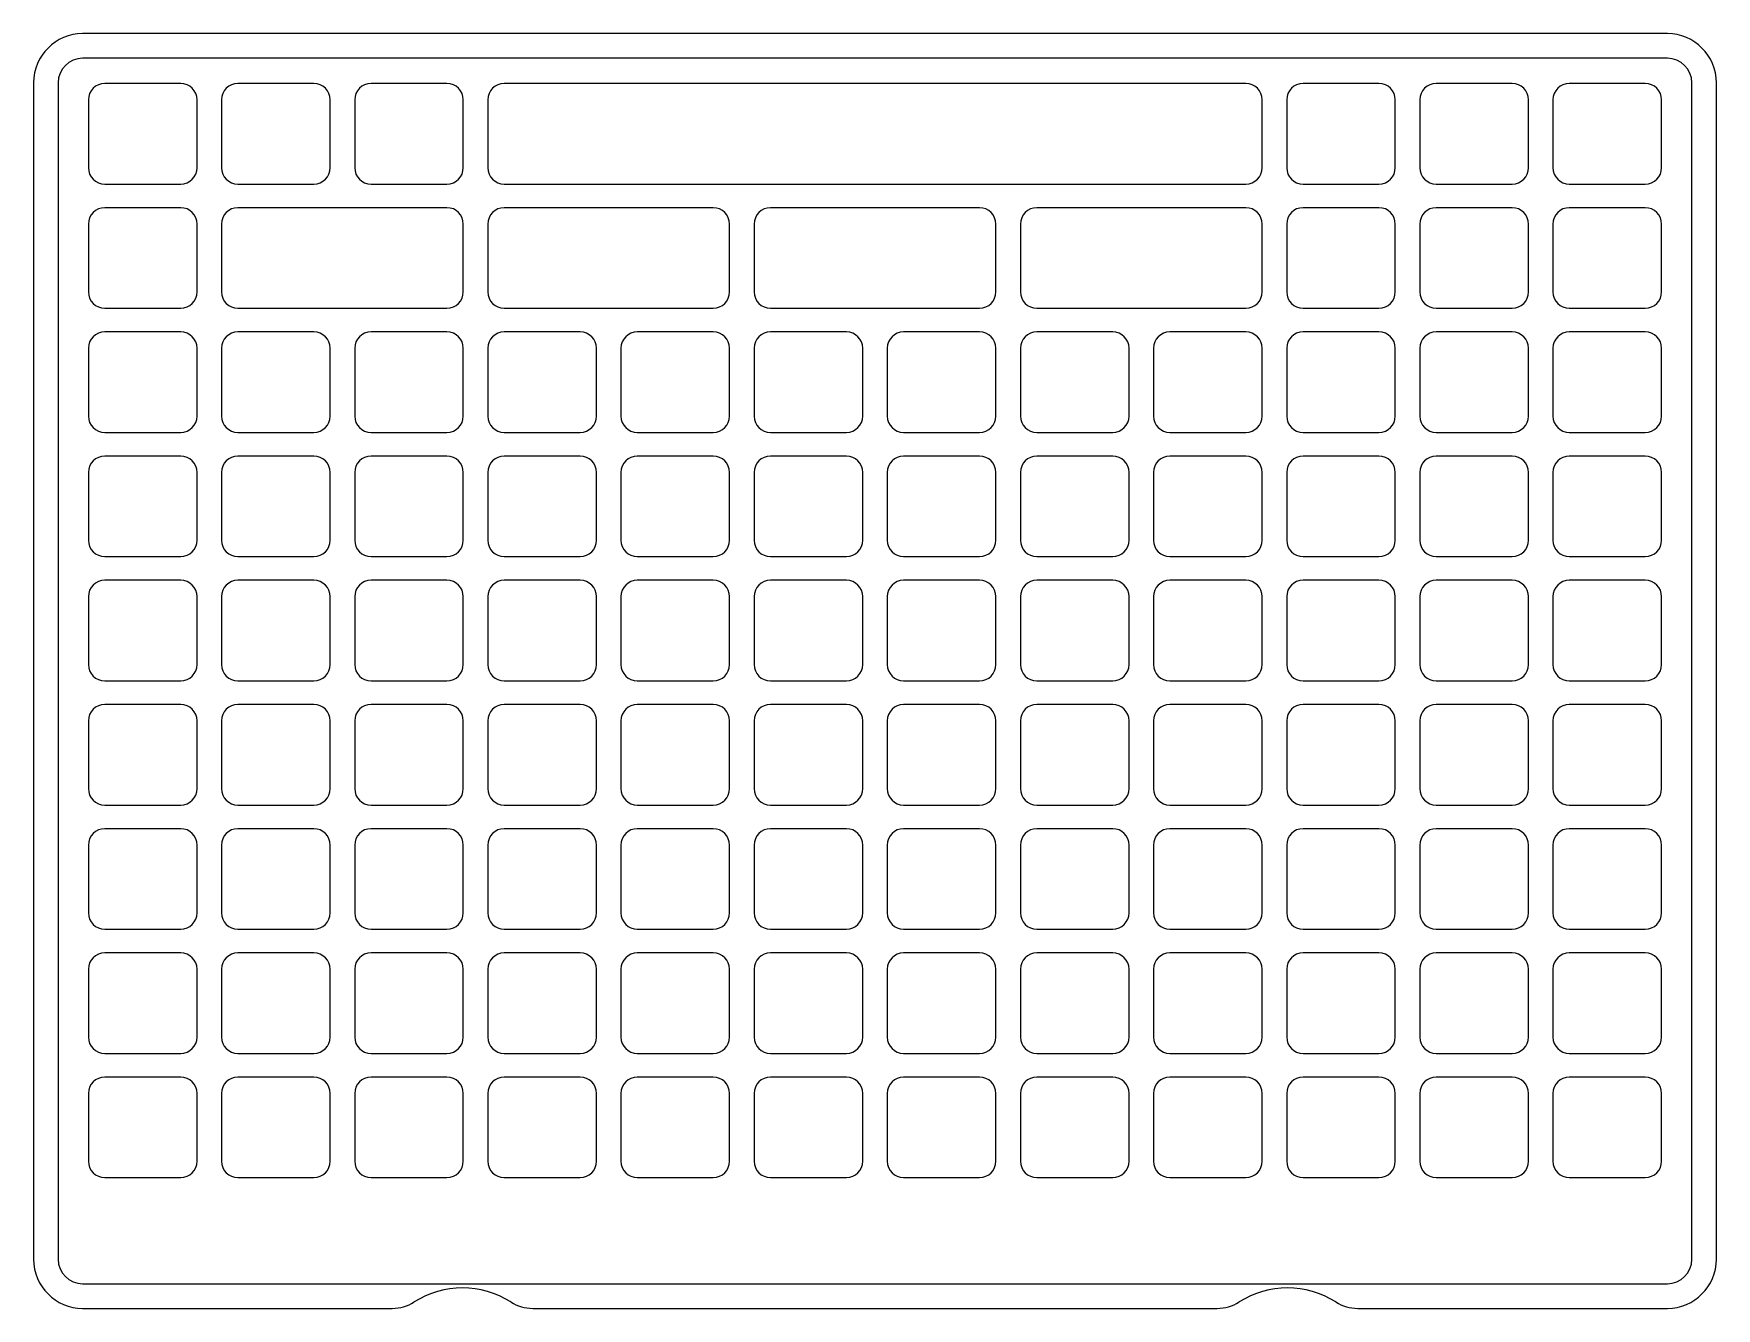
# Model space of a CAD drawing. Header units: millimetres. Extents: x -103 to 103, y -78 to 78.
import ezdxf

# ---------------------------------------------------------------- set-up
doc = ezdxf.new("R2010")
doc.units = ezdxf.units.MM

msp = doc.modelspace()

# ---------------------------------------------------------------- linework, layer by layer
at = {"color": 7, "linetype": 'Continuous', "lineweight": 15}
for p, q in [((97, 78), (-97, 78)), ((97, 75), (-97, 75)), ((-103, 72), (-103, -72)), ((-100, 72), (-100, -72)), ((-85, 71.9), (-94.3, 71.9)), ((-68.7, 71.9), (-78, 71.9)), ((-52.4, 71.9), (-61.7, 71.9)), ((45.4, 71.9), (-45.4, 71.9)), ((61.7, 71.9), (52.4, 71.9)), ((78, 71.9), (68.7, 71.9)), ((94.3, 71.9), (85, 71.9)), ((100, -72), (100, 72)), ((103, -72), (103, 72)), ((-96.3, 69.9), (-96.3, 61.6)), ((-83, 61.6), (-83, 69.9)), ((-80, 69.9), (-80, 61.6)), ((-66.7, 61.6), (-66.7, 69.9)), ((-63.7, 69.9), (-63.7, 61.6)), ((-50.4, 61.6), (-50.4, 69.9)), ((-47.4, 69.9), (-47.4, 61.6)), ((47.4, 61.6), (47.4, 69.9)), ((50.4, 69.9), (50.4, 61.6)), ((63.7, 61.6), (63.7, 69.9)), ((66.7, 69.9), (66.7, 61.6)), ((80, 61.6), (80, 69.9)), ((83, 69.9), (83, 61.6)), ((96.3, 61.6), (96.3, 69.9)), ((-94.3, 59.6), (-85, 59.6)), ((-78, 59.6), (-68.7, 59.6)), ((-61.7, 59.6), (-52.4, 59.6)), ((-45.4, 59.6), (45.4, 59.6)), ((52.4, 59.6), (61.7, 59.6)), ((68.7, 59.6), (78, 59.6)), ((85, 59.6), (94.3, 59.6)), ((-85, 56.7), (-94.3, 56.7)), ((-52.4, 56.7), (-78, 56.7)), ((-19.8, 56.7), (-45.4, 56.7)), ((12.8, 56.7), (-12.8, 56.7)), ((45.4, 56.7), (19.8, 56.7)), ((61.7, 56.7), (52.4, 56.7)), ((78, 56.7), (68.7, 56.7)), ((94.3, 56.7), (85, 56.7)), ((-96.3, 54.7), (-96.3, 46.4)), ((-83, 46.4), (-83, 54.7)), ((-80, 54.7), (-80, 46.4)), ((-50.4, 46.4), (-50.4, 54.7)), ((-47.4, 54.7), (-47.4, 46.4)), ((-17.8, 46.4), (-17.8, 54.7)), ((-14.8, 54.7), (-14.8, 46.4)), ((14.8, 46.4), (14.8, 54.7)), ((17.8, 54.7), (17.8, 46.4)), ((47.4, 46.4), (47.4, 54.7)), ((50.4, 54.7), (50.4, 46.4)), ((63.7, 46.4), (63.7, 54.7)), ((66.7, 54.7), (66.7, 46.4)), ((80, 46.4), (80, 54.7)), ((83, 54.7), (83, 46.4)), ((96.3, 46.4), (96.3, 54.7)), ((-94.3, 44.4), (-85, 44.4)), ((-78, 44.4), (-52.4, 44.4)), ((-45.4, 44.4), (-19.8, 44.4)), ((-12.8, 44.4), (12.8, 44.4)), ((19.8, 44.4), (45.4, 44.4)), ((52.4, 44.4), (61.7, 44.4)), ((68.7, 44.4), (78, 44.4)), ((85, 44.4), (94.3, 44.4)), ((-85, 41.5), (-94.3, 41.5)), ((-68.7, 41.5), (-78, 41.5)), ((-52.4, 41.5), (-61.7, 41.5)), ((-36.1, 41.5), (-45.4, 41.5)), ((-19.8, 41.5), (-29.1, 41.5)), ((-3.5, 41.5), (-12.8, 41.5)), ((12.8, 41.5), (3.5, 41.5)), ((29.1, 41.5), (19.8, 41.5)), ((45.4, 41.5), (36.1, 41.5)), ((61.7, 41.5), (52.4, 41.5)), ((78, 41.5), (68.7, 41.5)), ((94.3, 41.5), (85, 41.5)), ((-96.3, 39.5), (-96.3, 31.2)), ((-83, 31.2), (-83, 39.5)), ((-80, 39.5), (-80, 31.2)), ((-66.7, 31.2), (-66.7, 39.5)), ((-63.7, 39.5), (-63.7, 31.2)), ((-50.4, 31.2), (-50.4, 39.5)), ((-47.4, 39.5), (-47.4, 31.2)), ((-34.1, 31.2), (-34.1, 39.5)), ((-31.1, 39.5), (-31.1, 31.2)), ((-17.8, 31.2), (-17.8, 39.5)), ((-14.8, 39.5), (-14.8, 31.2)), ((-1.5, 31.2), (-1.5, 39.5)), ((1.5, 39.5), (1.5, 31.2)), ((14.8, 31.2), (14.8, 39.5)), ((17.8, 39.5), (17.8, 31.2)), ((31.1, 31.2), (31.1, 39.5)), ((34.1, 39.5), (34.1, 31.2)), ((47.4, 31.2), (47.4, 39.5)), ((50.4, 39.5), (50.4, 31.2)), ((63.7, 31.2), (63.7, 39.5)), ((66.7, 39.5), (66.7, 31.2)), ((80, 31.2), (80, 39.5)), ((83, 39.5), (83, 31.2)), ((96.3, 31.2), (96.3, 39.5)), ((-94.3, 29.2), (-85, 29.2)), ((-78, 29.2), (-68.7, 29.2)), ((-61.7, 29.2), (-52.4, 29.2)), ((-45.4, 29.2), (-36.1, 29.2)), ((-29.1, 29.2), (-19.8, 29.2)), ((-12.8, 29.2), (-3.5, 29.2)), ((3.5, 29.2), (12.8, 29.2)), ((19.8, 29.2), (29.1, 29.2)), ((36.1, 29.2), (45.4, 29.2)), ((52.4, 29.2), (61.7, 29.2)), ((68.7, 29.2), (78, 29.2)), ((85, 29.2), (94.3, 29.2)), ((-85, 26.3), (-94.3, 26.3)), ((-68.7, 26.3), (-78, 26.3)), ((-52.4, 26.3), (-61.7, 26.3)), ((-36.1, 26.3), (-45.4, 26.3)), ((-19.8, 26.3), (-29.1, 26.3)), ((-3.5, 26.3), (-12.8, 26.3)), ((12.8, 26.3), (3.5, 26.3)), ((29.1, 26.3), (19.8, 26.3)), ((45.4, 26.3), (36.1, 26.3)), ((61.7, 26.3), (52.4, 26.3)), ((78, 26.3), (68.7, 26.3)), ((94.3, 26.3), (85, 26.3)), ((-96.3, 24.3), (-96.3, 16)), ((-83, 16), (-83, 24.3)), ((-80, 24.3), (-80, 16)), ((-66.7, 16), (-66.7, 24.3)), ((-63.7, 24.3), (-63.7, 16)), ((-50.4, 16), (-50.4, 24.3)), ((-47.4, 24.3), (-47.4, 16)), ((-34.1, 16), (-34.1, 24.3)), ((-31.1, 24.3), (-31.1, 16)), ((-17.8, 16), (-17.8, 24.3)), ((-14.8, 24.3), (-14.8, 16)), ((-1.5, 16), (-1.5, 24.3)), ((1.5, 24.3), (1.5, 16)), ((14.8, 16), (14.8, 24.3)), ((17.8, 24.3), (17.8, 16)), ((31.1, 16), (31.1, 24.3)), ((34.1, 24.3), (34.1, 16)), ((47.4, 16), (47.4, 24.3)), ((50.4, 24.3), (50.4, 16)), ((63.7, 16), (63.7, 24.3)), ((66.7, 24.3), (66.7, 16)), ((80, 16), (80, 24.3)), ((83, 24.3), (83, 16)), ((96.3, 16), (96.3, 24.3)), ((-94.3, 14), (-85, 14)), ((-78, 14), (-68.7, 14)), ((-61.7, 14), (-52.4, 14)), ((-45.4, 14), (-36.1, 14)), ((-29.1, 14), (-19.8, 14)), ((-12.8, 14), (-3.5, 14)), ((3.5, 14), (12.8, 14)), ((19.8, 14), (29.1, 14)), ((36.1, 14), (45.4, 14)), ((52.4, 14), (61.7, 14)), ((68.7, 14), (78, 14)), ((85, 14), (94.3, 14)), ((-85, 11.1), (-94.3, 11.1)), ((-68.7, 11.1), (-78, 11.1)), ((-52.4, 11.1), (-61.7, 11.1)), ((-36.1, 11.1), (-45.4, 11.1)), ((-19.8, 11.1), (-29.1, 11.1)), ((-3.5, 11.1), (-12.8, 11.1)), ((12.8, 11.1), (3.5, 11.1)), ((29.1, 11.1), (19.8, 11.1)), ((45.4, 11.1), (36.1, 11.1)), ((61.7, 11.1), (52.4, 11.1)), ((78, 11.1), (68.7, 11.1)), ((94.3, 11.1), (85, 11.1)), ((-96.3, 9.1), (-96.3, 0.8)), ((-83, 0.8), (-83, 9.1)), ((-80, 9.1), (-80, 0.8)), ((-66.7, 0.8), (-66.7, 9.1)), ((-63.7, 9.1), (-63.7, 0.8)), ((-50.4, 0.8), (-50.4, 9.1)), ((-47.4, 9.1), (-47.4, 0.8)), ((-34.1, 0.8), (-34.1, 9.1)), ((-31.1, 9.1), (-31.1, 0.8)), ((-17.8, 0.8), (-17.8, 9.1)), ((-14.8, 9.1), (-14.8, 0.8)), ((-1.5, 0.8), (-1.5, 9.1)), ((1.5, 9.1), (1.5, 0.8)), ((14.8, 0.8), (14.8, 9.1)), ((17.8, 9.1), (17.8, 0.8)), ((31.1, 0.8), (31.1, 9.1)), ((34.1, 9.1), (34.1, 0.8)), ((47.4, 0.8), (47.4, 9.1)), ((50.4, 9.1), (50.4, 0.8)), ((63.7, 0.8), (63.7, 9.1)), ((66.7, 9.1), (66.7, 0.8)), ((80, 0.8), (80, 9.1)), ((83, 9.1), (83, 0.8)), ((96.3, 0.8), (96.3, 9.1)), ((-94.3, -1.2), (-85, -1.2)), ((-78, -1.2), (-68.7, -1.2)), ((-61.7, -1.2), (-52.4, -1.2)), ((-45.4, -1.2), (-36.1, -1.2)), ((-29.1, -1.2), (-19.8, -1.2)), ((-12.8, -1.2), (-3.5, -1.2)), ((3.5, -1.2), (12.8, -1.2)), ((19.8, -1.2), (29.1, -1.2)), ((36.1, -1.2), (45.4, -1.2)), ((52.4, -1.2), (61.7, -1.2)), ((68.7, -1.2), (78, -1.2)), ((85, -1.2), (94.3, -1.2)), ((-85, -4.1), (-94.3, -4.1)), ((-68.7, -4.1), (-78, -4.1)), ((-52.4, -4.1), (-61.7, -4.1)), ((-36.1, -4.1), (-45.4, -4.1)), ((-19.8, -4.1), (-29.1, -4.1)), ((-3.5, -4.1), (-12.8, -4.1)), ((12.8, -4.1), (3.5, -4.1)), ((29.1, -4.1), (19.8, -4.1)), ((45.4, -4.1), (36.1, -4.1)), ((61.7, -4.1), (52.4, -4.1)), ((78, -4.1), (68.7, -4.1)), ((94.3, -4.1), (85, -4.1)), ((-96.3, -6.1), (-96.3, -14.4)), ((-83, -14.4), (-83, -6.1)), ((-80, -6.1), (-80, -14.4)), ((-66.7, -14.4), (-66.7, -6.1)), ((-63.7, -6.1), (-63.7, -14.4)), ((-50.4, -14.4), (-50.4, -6.1)), ((-47.4, -6.1), (-47.4, -14.4)), ((-34.1, -14.4), (-34.1, -6.1)), ((-31.1, -6.1), (-31.1, -14.4)), ((-17.8, -14.4), (-17.8, -6.1)), ((-14.8, -6.1), (-14.8, -14.4)), ((-1.5, -14.4), (-1.5, -6.1)), ((1.5, -6.1), (1.5, -14.4)), ((14.8, -14.4), (14.8, -6.1)), ((17.8, -6.1), (17.8, -14.4)), ((31.1, -14.4), (31.1, -6.1)), ((34.1, -6.1), (34.1, -14.4)), ((47.4, -14.4), (47.4, -6.1)), ((50.4, -6.1), (50.4, -14.4)), ((63.7, -14.4), (63.7, -6.1)), ((66.7, -6.1), (66.7, -14.4)), ((80, -14.4), (80, -6.1)), ((83, -6.1), (83, -14.4)), ((96.3, -14.4), (96.3, -6.1)), ((-94.3, -16.4), (-85, -16.4)), ((-78, -16.4), (-68.7, -16.4)), ((-61.7, -16.4), (-52.4, -16.4)), ((-45.4, -16.4), (-36.1, -16.4)), ((-29.1, -16.4), (-19.8, -16.4)), ((-12.8, -16.4), (-3.5, -16.4)), ((3.5, -16.4), (12.8, -16.4)), ((19.8, -16.4), (29.1, -16.4)), ((36.1, -16.4), (45.4, -16.4)), ((52.4, -16.4), (61.7, -16.4)), ((68.7, -16.4), (78, -16.4)), ((85, -16.4), (94.3, -16.4)), ((-85, -19.3), (-94.3, -19.3)), ((-68.7, -19.3), (-78, -19.3)), ((-52.4, -19.3), (-61.7, -19.3)), ((-36.1, -19.3), (-45.4, -19.3)), ((-19.8, -19.3), (-29.1, -19.3)), ((-3.5, -19.3), (-12.8, -19.3)), ((12.8, -19.3), (3.5, -19.3)), ((29.1, -19.3), (19.8, -19.3)), ((45.4, -19.3), (36.1, -19.3)), ((61.7, -19.3), (52.4, -19.3)), ((78, -19.3), (68.7, -19.3)), ((94.3, -19.3), (85, -19.3)), ((-96.3, -21.3), (-96.3, -29.6)), ((-83, -29.6), (-83, -21.3)), ((-80, -21.3), (-80, -29.6)), ((-66.7, -29.6), (-66.7, -21.3)), ((-63.7, -21.3), (-63.7, -29.6)), ((-50.4, -29.6), (-50.4, -21.3)), ((-47.4, -21.3), (-47.4, -29.6)), ((-34.1, -29.6), (-34.1, -21.3)), ((-31.1, -21.3), (-31.1, -29.6)), ((-17.8, -29.6), (-17.8, -21.3)), ((-14.8, -21.3), (-14.8, -29.6)), ((-1.5, -29.6), (-1.5, -21.3)), ((1.5, -21.3), (1.5, -29.6)), ((14.8, -29.6), (14.8, -21.3)), ((17.8, -21.3), (17.8, -29.6)), ((31.1, -29.6), (31.1, -21.3)), ((34.1, -21.3), (34.1, -29.6)), ((47.4, -29.6), (47.4, -21.3)), ((50.4, -21.3), (50.4, -29.6)), ((63.7, -29.6), (63.7, -21.3)), ((66.7, -21.3), (66.7, -29.6)), ((80, -29.6), (80, -21.3)), ((83, -21.3), (83, -29.6)), ((96.3, -29.6), (96.3, -21.3)), ((-94.3, -31.6), (-85, -31.6)), ((-78, -31.6), (-68.7, -31.6)), ((-61.7, -31.6), (-52.4, -31.6)), ((-45.4, -31.6), (-36.1, -31.6)), ((-29.1, -31.6), (-19.8, -31.6)), ((-12.8, -31.6), (-3.5, -31.6)), ((3.5, -31.6), (12.8, -31.6)), ((19.8, -31.6), (29.1, -31.6)), ((36.1, -31.6), (45.4, -31.6)), ((52.4, -31.6), (61.7, -31.6)), ((68.7, -31.6), (78, -31.6)), ((85, -31.6), (94.3, -31.6)), ((-85, -34.5), (-94.3, -34.5)), ((-68.7, -34.5), (-78, -34.5)), ((-52.4, -34.5), (-61.7, -34.5)), ((-36.1, -34.5), (-45.4, -34.5)), ((-19.8, -34.5), (-29.1, -34.5)), ((-3.5, -34.5), (-12.8, -34.5)), ((12.8, -34.5), (3.5, -34.5)), ((29.1, -34.5), (19.8, -34.5)), ((45.4, -34.5), (36.1, -34.5)), ((61.7, -34.5), (52.4, -34.5)), ((78, -34.5), (68.7, -34.5)), ((94.3, -34.5), (85, -34.5)), ((-96.3, -36.5), (-96.3, -44.8)), ((-83, -44.8), (-83, -36.5)), ((-80, -36.5), (-80, -44.8)), ((-66.7, -44.8), (-66.7, -36.5)), ((-63.7, -36.5), (-63.7, -44.8)), ((-50.4, -44.8), (-50.4, -36.5)), ((-47.4, -36.5), (-47.4, -44.8)), ((-34.1, -44.8), (-34.1, -36.5)), ((-31.1, -36.5), (-31.1, -44.8)), ((-17.8, -44.8), (-17.8, -36.5)), ((-14.8, -36.5), (-14.8, -44.8)), ((-1.5, -44.8), (-1.5, -36.5)), ((1.5, -36.5), (1.5, -44.8)), ((14.8, -44.8), (14.8, -36.5)), ((17.8, -36.5), (17.8, -44.8)), ((31.1, -44.8), (31.1, -36.5)), ((34.1, -36.5), (34.1, -44.8)), ((47.4, -44.8), (47.4, -36.5)), ((50.4, -36.5), (50.4, -44.8)), ((63.7, -44.8), (63.7, -36.5)), ((66.7, -36.5), (66.7, -44.8)), ((80, -44.8), (80, -36.5)), ((83, -36.5), (83, -44.8)), ((96.3, -44.8), (96.3, -36.5)), ((-94.3, -46.8), (-85, -46.8)), ((-78, -46.8), (-68.7, -46.8)), ((-61.7, -46.8), (-52.4, -46.8)), ((-45.4, -46.8), (-36.1, -46.8)), ((-29.1, -46.8), (-19.8, -46.8)), ((-12.8, -46.8), (-3.5, -46.8)), ((3.5, -46.8), (12.8, -46.8)), ((19.8, -46.8), (29.1, -46.8)), ((36.1, -46.8), (45.4, -46.8)), ((52.4, -46.8), (61.7, -46.8)), ((68.7, -46.8), (78, -46.8)), ((85, -46.8), (94.3, -46.8)), ((-85, -49.7), (-94.3, -49.7)), ((-68.7, -49.7), (-78, -49.7)), ((-52.4, -49.7), (-61.7, -49.7)), ((-36.1, -49.7), (-45.4, -49.7)), ((-19.8, -49.7), (-29.1, -49.7)), ((-3.5, -49.7), (-12.8, -49.7)), ((12.8, -49.7), (3.5, -49.7)), ((29.1, -49.7), (19.8, -49.7)), ((45.4, -49.7), (36.1, -49.7)), ((61.7, -49.7), (52.4, -49.7)), ((78, -49.7), (68.7, -49.7)), ((94.3, -49.7), (85, -49.7)), ((-96.3, -51.7), (-96.3, -60)), ((-83, -60), (-83, -51.7)), ((-80, -51.7), (-80, -60)), ((-66.7, -60), (-66.7, -51.7)), ((-63.7, -51.7), (-63.7, -60)), ((-50.4, -60), (-50.4, -51.7)), ((-47.4, -51.7), (-47.4, -60)), ((-34.1, -60), (-34.1, -51.7)), ((-31.1, -51.7), (-31.1, -60)), ((-17.8, -60), (-17.8, -51.7)), ((-14.8, -51.7), (-14.8, -60)), ((-1.5, -60), (-1.5, -51.7)), ((1.5, -51.7), (1.5, -60)), ((14.8, -60), (14.8, -51.7)), ((17.8, -51.7), (17.8, -60)), ((31.1, -60), (31.1, -51.7)), ((34.1, -51.7), (34.1, -60)), ((47.4, -60), (47.4, -51.7)), ((50.4, -51.7), (50.4, -60)), ((63.7, -60), (63.7, -51.7)), ((66.7, -51.7), (66.7, -60)), ((80, -60), (80, -51.7)), ((83, -51.7), (83, -60)), ((96.3, -60), (96.3, -51.7)), ((-94.3, -62), (-85, -62)), ((-78, -62), (-68.7, -62)), ((-61.7, -62), (-52.4, -62)), ((-45.4, -62), (-36.1, -62)), ((-29.1, -62), (-19.8, -62)), ((-12.8, -62), (-3.5, -62)), ((3.5, -62), (12.8, -62)), ((19.8, -62), (29.1, -62)), ((36.1, -62), (45.4, -62)), ((52.4, -62), (61.7, -62)), ((68.7, -62), (78, -62)), ((85, -62), (94.3, -62)), ((-97, -75), (97, -75)), ((-97, -78), (-59.1, -78)), ((-41.9, -78), (41.9, -78)), ((59.1, -78), (97, -78))]:
    msp.add_line(p, q, dxfattribs=at)
for centre, radius, start, end in [((-97, 72), 6, 90, 180), ((97, 72), 6, 0, 90), ((-97, 72), 3, 90, 180), ((97, 72), 3, 0, 90), ((-94.3, 69.9), 2, 90, 180), ((-85, 69.9), 2, 0, 90), ((-78, 69.9), 2, 90, 180), ((-68.7, 69.9), 2, 0, 90), ((-61.7, 69.9), 2, 90, 180), ((-52.4, 69.9), 2, 0, 90), ((-45.4, 69.9), 2, 90, 180), ((45.4, 69.9), 2, 0, 90), ((52.4, 69.9), 2, 90, 180), ((61.7, 69.9), 2, 0, 90), ((68.7, 69.9), 2, 90, 180), ((78, 69.9), 2, 0, 90), ((85, 69.9), 2, 90, 180), ((94.3, 69.9), 2, 0, 90), ((-94.3, 61.6), 2, 180, 270), ((-85, 61.6), 2, 270, 0), ((-78, 61.6), 2, 180, 270), ((-68.7, 61.6), 2, 270, 0), ((-61.7, 61.6), 2, 180, 270), ((-52.4, 61.6), 2, 270, 0), ((-45.4, 61.6), 2, 180, 270), ((45.4, 61.6), 2, 270, 0), ((52.4, 61.6), 2, 180, 270), ((61.7, 61.6), 2, 270, 0), ((68.7, 61.6), 2, 180, 270), ((78, 61.6), 2, 270, 0), ((85, 61.6), 2, 180, 270), ((94.3, 61.6), 2, 270, 0), ((-94.3, 54.7), 2, 90, 180), ((-85, 54.7), 2, 0, 90), ((-78, 54.7), 2, 90, 180), ((-52.4, 54.7), 2, 0, 90), ((-45.4, 54.7), 2, 90, 180), ((-19.8, 54.7), 2, 0, 90), ((-12.8, 54.7), 2, 90, 180), ((12.8, 54.7), 2, 0, 90), ((19.8, 54.7), 2, 90, 180), ((45.4, 54.7), 2, 0, 90), ((52.4, 54.7), 2, 90, 180), ((61.7, 54.7), 2, 0, 90), ((68.7, 54.7), 2, 90, 180), ((78, 54.7), 2, 0, 90), ((85, 54.7), 2, 90, 180), ((94.3, 54.7), 2, 0, 90), ((-94.3, 46.4), 2, 180, 270), ((-85, 46.4), 2, 270, 0), ((-78, 46.4), 2, 180, 270), ((-52.4, 46.4), 2, 270, 0), ((-45.4, 46.4), 2, 180, 270), ((-19.8, 46.4), 2, 270, 0), ((-12.8, 46.4), 2, 180, 270), ((12.8, 46.4), 2, 270, 0), ((19.8, 46.4), 2, 180, 270), ((45.4, 46.4), 2, 270, 0), ((52.4, 46.4), 2, 180, 270), ((61.7, 46.4), 2, 270, 0), ((68.7, 46.4), 2, 180, 270), ((78, 46.4), 2, 270, 0), ((85, 46.4), 2, 180, 270), ((94.3, 46.4), 2, 270, 0), ((-94.3, 39.5), 2, 90, 180), ((-85, 39.5), 2, 0, 90), ((-78, 39.5), 2, 90, 180), ((-68.7, 39.5), 2, 0, 90), ((-61.7, 39.5), 2, 90, 180), ((-52.4, 39.5), 2, 0, 90), ((-45.4, 39.5), 2, 90, 180), ((-36.1, 39.5), 2, 0, 90), ((-29.1, 39.5), 2, 90, 180), ((-19.8, 39.5), 2, 0, 90), ((-12.8, 39.5), 2, 90, 180), ((-3.5, 39.5), 2, 0, 90), ((3.5, 39.5), 2, 90, 180), ((12.8, 39.5), 2, 0, 90), ((19.8, 39.5), 2, 90, 180), ((29.1, 39.5), 2, 0, 90), ((36.1, 39.5), 2, 90, 180), ((45.4, 39.5), 2, 0, 90), ((52.4, 39.5), 2, 90, 180), ((61.7, 39.5), 2, 0, 90), ((68.7, 39.5), 2, 90, 180), ((78, 39.5), 2, 0, 90), ((85, 39.5), 2, 90, 180), ((94.3, 39.5), 2, 0, 90), ((-94.3, 31.2), 2, 180, 270), ((-85, 31.2), 2, 270, 0), ((-78, 31.2), 2, 180, 270), ((-68.7, 31.2), 2, 270, 0), ((-61.7, 31.2), 2, 180, 270), ((-52.4, 31.2), 2, 270, 0), ((-45.4, 31.2), 2, 180, 270), ((-36.1, 31.2), 2, 270, 0), ((-29.1, 31.2), 2, 180, 270), ((-19.8, 31.2), 2, 270, 0), ((-12.8, 31.2), 2, 180, 270), ((-3.5, 31.2), 2, 270, 0), ((3.5, 31.2), 2, 180, 270), ((12.8, 31.2), 2, 270, 0), ((19.8, 31.2), 2, 180, 270), ((29.1, 31.2), 2, 270, 0), ((36.1, 31.2), 2, 180, 270), ((45.4, 31.2), 2, 270, 0), ((52.4, 31.2), 2, 180, 270), ((61.7, 31.2), 2, 270, 0), ((68.7, 31.2), 2, 180, 270), ((78, 31.2), 2, 270, 0), ((85, 31.2), 2, 180, 270), ((94.3, 31.2), 2, 270, 0), ((-94.3, 24.3), 2, 90, 180), ((-85, 24.3), 2, 0, 90), ((-78, 24.3), 2, 90, 180), ((-68.7, 24.3), 2, 0, 90), ((-61.7, 24.3), 2, 90, 180), ((-52.4, 24.3), 2, 0, 90), ((-45.4, 24.3), 2, 90, 180), ((-36.1, 24.3), 2, 0, 90), ((-29.1, 24.3), 2, 90, 180), ((-19.8, 24.3), 2, 0, 90), ((-12.8, 24.3), 2, 90, 180), ((-3.5, 24.3), 2, 0, 90), ((3.5, 24.3), 2, 90, 180), ((12.8, 24.3), 2, 0, 90), ((19.8, 24.3), 2, 90, 180), ((29.1, 24.3), 2, 0, 90), ((36.1, 24.3), 2, 90, 180), ((45.4, 24.3), 2, 0, 90), ((52.4, 24.3), 2, 90, 180), ((61.7, 24.3), 2, 0, 90), ((68.7, 24.3), 2, 90, 180), ((78, 24.3), 2, 0, 90), ((85, 24.3), 2, 90, 180), ((94.3, 24.3), 2, 0, 90), ((-94.3, 16), 2, 180, 270), ((-85, 16), 2, 270, 0), ((-78, 16), 2, 180, 270), ((-68.7, 16), 2, 270, 0), ((-61.7, 16), 2, 180, 270), ((-52.4, 16), 2, 270, 0), ((-45.4, 16), 2, 180, 270), ((-36.1, 16), 2, 270, 0), ((-29.1, 16), 2, 180, 270), ((-19.8, 16), 2, 270, 0), ((-12.8, 16), 2, 180, 270), ((-3.5, 16), 2, 270, 0), ((3.5, 16), 2, 180, 270), ((12.8, 16), 2, 270, 0), ((19.8, 16), 2, 180, 270), ((29.1, 16), 2, 270, 0), ((36.1, 16), 2, 180, 270), ((45.4, 16), 2, 270, 0), ((52.4, 16), 2, 180, 270), ((61.7, 16), 2, 270, 0), ((68.7, 16), 2, 180, 270), ((78, 16), 2, 270, 0), ((85, 16), 2, 180, 270), ((94.3, 16), 2, 270, 0), ((-94.3, 9.1), 2, 90, 180), ((-85, 9.1), 2, 0, 90), ((-78, 9.1), 2, 90, 180), ((-68.7, 9.1), 2, 0, 90), ((-61.7, 9.1), 2, 90, 180), ((-52.4, 9.1), 2, 0, 90), ((-45.4, 9.1), 2, 90, 180), ((-36.1, 9.1), 2, 0, 90), ((-29.1, 9.1), 2, 90, 180), ((-19.8, 9.1), 2, 0, 90), ((-12.8, 9.1), 2, 90, 180), ((-3.5, 9.1), 2, 0, 90), ((3.5, 9.1), 2, 90, 180), ((12.8, 9.1), 2, 0, 90), ((19.8, 9.1), 2, 90, 180), ((29.1, 9.1), 2, 0, 90), ((36.1, 9.1), 2, 90, 180), ((45.4, 9.1), 2, 0, 90), ((52.4, 9.1), 2, 90, 180), ((61.7, 9.1), 2, 0, 90), ((68.7, 9.1), 2, 90, 180), ((78, 9.1), 2, 0, 90), ((85, 9.1), 2, 90, 180), ((94.3, 9.1), 2, 0, 90), ((-94.3, 0.8), 2, 180, 270), ((-85, 0.8), 2, 270, 0), ((-78, 0.8), 2, 180, 270), ((-68.7, 0.8), 2, 270, 0), ((-61.7, 0.8), 2, 180, 270), ((-52.4, 0.8), 2, 270, 0), ((-45.4, 0.8), 2, 180, 270), ((-36.1, 0.8), 2, 270, 0), ((-29.1, 0.8), 2, 180, 270), ((-19.8, 0.8), 2, 270, 0), ((-12.8, 0.8), 2, 180, 270), ((-3.5, 0.8), 2, 270, 0), ((3.5, 0.8), 2, 180, 270), ((12.8, 0.8), 2, 270, 0), ((19.8, 0.8), 2, 180, 270), ((29.1, 0.8), 2, 270, 0), ((36.1, 0.8), 2, 180, 270), ((45.4, 0.8), 2, 270, 0), ((52.4, 0.8), 2, 180, 270), ((61.7, 0.8), 2, 270, 0), ((68.7, 0.8), 2, 180, 270), ((78, 0.8), 2, 270, 0), ((85, 0.8), 2, 180, 270), ((94.3, 0.8), 2, 270, 0), ((-94.3, -6.1), 2, 90, 180), ((-85, -6.1), 2, 0, 90), ((-78, -6.1), 2, 90, 180), ((-68.7, -6.1), 2, 0, 90), ((-61.7, -6.1), 2, 90, 180), ((-52.4, -6.1), 2, 0, 90), ((-45.4, -6.1), 2, 90, 180), ((-36.1, -6.1), 2, 0, 90), ((-29.1, -6.1), 2, 90, 180), ((-19.8, -6.1), 2, 0, 90), ((-12.8, -6.1), 2, 90, 180), ((-3.5, -6.1), 2, 0, 90), ((3.5, -6.1), 2, 90, 180), ((12.8, -6.1), 2, 0, 90), ((19.8, -6.1), 2, 90, 180), ((29.1, -6.1), 2, 0, 90), ((36.1, -6.1), 2, 90, 180), ((45.4, -6.1), 2, 0, 90), ((52.4, -6.1), 2, 90, 180), ((61.7, -6.1), 2, 0, 90), ((68.7, -6.1), 2, 90, 180), ((78, -6.1), 2, 0, 90), ((85, -6.1), 2, 90, 180), ((94.3, -6.1), 2, 0, 90), ((-94.3, -14.4), 2, 180, 270), ((-85, -14.4), 2, 270, 0), ((-78, -14.4), 2, 180, 270), ((-68.7, -14.4), 2, 270, 0), ((-61.7, -14.4), 2, 180, 270), ((-52.4, -14.4), 2, 270, 0), ((-45.4, -14.4), 2, 180, 270), ((-36.1, -14.4), 2, 270, 0), ((-29.1, -14.4), 2, 180, 270), ((-19.8, -14.4), 2, 270, 0), ((-12.8, -14.4), 2, 180, 270), ((-3.5, -14.4), 2, 270, 0), ((3.5, -14.4), 2, 180, 270), ((12.8, -14.4), 2, 270, 0), ((19.8, -14.4), 2, 180, 270), ((29.1, -14.4), 2, 270, 0), ((36.1, -14.4), 2, 180, 270), ((45.4, -14.4), 2, 270, 0), ((52.4, -14.4), 2, 180, 270), ((61.7, -14.4), 2, 270, 0), ((68.7, -14.4), 2, 180, 270), ((78, -14.4), 2, 270, 0), ((85, -14.4), 2, 180, 270), ((94.3, -14.4), 2, 270, 0), ((-94.3, -21.3), 2, 90, 180), ((-85, -21.3), 2, 0, 90), ((-78, -21.3), 2, 90, 180), ((-68.7, -21.3), 2, 0, 90), ((-61.7, -21.3), 2, 90, 180), ((-52.4, -21.3), 2, 0, 90), ((-45.4, -21.3), 2, 90, 180), ((-36.1, -21.3), 2, 0, 90), ((-29.1, -21.3), 2, 90, 180), ((-19.8, -21.3), 2, 0, 90), ((-12.8, -21.3), 2, 90, 180), ((-3.5, -21.3), 2, 0, 90), ((3.5, -21.3), 2, 90, 180), ((12.8, -21.3), 2, 0, 90), ((19.8, -21.3), 2, 90, 180), ((29.1, -21.3), 2, 0, 90), ((36.1, -21.3), 2, 90, 180), ((45.4, -21.3), 2, 0, 90), ((52.4, -21.3), 2, 90, 180), ((61.7, -21.3), 2, 0, 90), ((68.7, -21.3), 2, 90, 180), ((78, -21.3), 2, 0, 90), ((85, -21.3), 2, 90, 180), ((94.3, -21.3), 2, 0, 90), ((-94.3, -29.6), 2, 180, 270), ((-85, -29.6), 2, 270, 0), ((-78, -29.6), 2, 180, 270), ((-68.7, -29.6), 2, 270, 0), ((-61.7, -29.6), 2, 180, 270), ((-52.4, -29.6), 2, 270, 0), ((-45.4, -29.6), 2, 180, 270), ((-36.1, -29.6), 2, 270, 0), ((-29.1, -29.6), 2, 180, 270), ((-19.8, -29.6), 2, 270, 0), ((-12.8, -29.6), 2, 180, 270), ((-3.5, -29.6), 2, 270, 0), ((3.5, -29.6), 2, 180, 270), ((12.8, -29.6), 2, 270, 0), ((19.8, -29.6), 2, 180, 270), ((29.1, -29.6), 2, 270, 0), ((36.1, -29.6), 2, 180, 270), ((45.4, -29.6), 2, 270, 0), ((52.4, -29.6), 2, 180, 270), ((61.7, -29.6), 2, 270, 0), ((68.7, -29.6), 2, 180, 270), ((78, -29.6), 2, 270, 0), ((85, -29.6), 2, 180, 270), ((94.3, -29.6), 2, 270, 0), ((-94.3, -36.5), 2, 90, 180), ((-85, -36.5), 2, 0, 90), ((-78, -36.5), 2, 90, 180), ((-68.7, -36.5), 2, 0, 90), ((-61.7, -36.5), 2, 90, 180), ((-52.4, -36.5), 2, 0, 90), ((-45.4, -36.5), 2, 90, 180), ((-36.1, -36.5), 2, 0, 90), ((-29.1, -36.5), 2, 90, 180), ((-19.8, -36.5), 2, 0, 90), ((-12.8, -36.5), 2, 90, 180), ((-3.5, -36.5), 2, 0, 90), ((3.5, -36.5), 2, 90, 180), ((12.8, -36.5), 2, 0, 90), ((19.8, -36.5), 2, 90, 180), ((29.1, -36.5), 2, 0, 90), ((36.1, -36.5), 2, 90, 180), ((45.4, -36.5), 2, 0, 90), ((52.4, -36.5), 2, 90, 180), ((61.7, -36.5), 2, 0, 90), ((68.7, -36.5), 2, 90, 180), ((78, -36.5), 2, 0, 90), ((85, -36.5), 2, 90, 180), ((94.3, -36.5), 2, 0, 90), ((-94.3, -44.8), 2, 180, 270), ((-85, -44.8), 2, 270, 0), ((-78, -44.8), 2, 180, 270), ((-68.7, -44.8), 2, 270, 0), ((-61.7, -44.8), 2, 180, 270), ((-52.4, -44.8), 2, 270, 0), ((-45.4, -44.8), 2, 180, 270), ((-36.1, -44.8), 2, 270, 0), ((-29.1, -44.8), 2, 180, 270), ((-19.8, -44.8), 2, 270, 0), ((-12.8, -44.8), 2, 180, 270), ((-3.5, -44.8), 2, 270, 0), ((3.5, -44.8), 2, 180, 270), ((12.8, -44.8), 2, 270, 0), ((19.8, -44.8), 2, 180, 270), ((29.1, -44.8), 2, 270, 0), ((36.1, -44.8), 2, 180, 270), ((45.4, -44.8), 2, 270, 0), ((52.4, -44.8), 2, 180, 270), ((61.7, -44.8), 2, 270, 0), ((68.7, -44.8), 2, 180, 270), ((78, -44.8), 2, 270, 0), ((85, -44.8), 2, 180, 270), ((94.3, -44.8), 2, 270, 0), ((-94.3, -51.7), 2, 90, 180), ((-85, -51.7), 2, 0, 90), ((-78, -51.7), 2, 90, 180), ((-68.7, -51.7), 2, 0, 90), ((-61.7, -51.7), 2, 90, 180), ((-52.4, -51.7), 2, 0, 90), ((-45.4, -51.7), 2, 90, 180), ((-36.1, -51.7), 2, 0, 90), ((-29.1, -51.7), 2, 90, 180), ((-19.8, -51.7), 2, 0, 90), ((-12.8, -51.7), 2, 90, 180), ((-3.5, -51.7), 2, 0, 90), ((3.5, -51.7), 2, 90, 180), ((12.8, -51.7), 2, 0, 90), ((19.8, -51.7), 2, 90, 180), ((29.1, -51.7), 2, 0, 90), ((36.1, -51.7), 2, 90, 180), ((45.4, -51.7), 2, 0, 90), ((52.4, -51.7), 2, 90, 180), ((61.7, -51.7), 2, 0, 90), ((68.7, -51.7), 2, 90, 180), ((78, -51.7), 2, 0, 90), ((85, -51.7), 2, 90, 180), ((94.3, -51.7), 2, 0, 90), ((-94.3, -60), 2, 180, 270), ((-85, -60), 2, 270, 0), ((-78, -60), 2, 180, 270), ((-68.7, -60), 2, 270, 0), ((-61.7, -60), 2, 180, 270), ((-52.4, -60), 2, 270, 0), ((-45.4, -60), 2, 180, 270), ((-36.1, -60), 2, 270, 0), ((-29.1, -60), 2, 180, 270), ((-19.8, -60), 2, 270, 0), ((-12.8, -60), 2, 180, 270), ((-3.5, -60), 2, 270, 0), ((3.5, -60), 2, 180, 270), ((12.8, -60), 2, 270, 0), ((19.8, -60), 2, 180, 270), ((29.1, -60), 2, 270, 0), ((36.1, -60), 2, 180, 270), ((45.4, -60), 2, 270, 0), ((52.4, -60), 2, 180, 270), ((61.7, -60), 2, 270, 0), ((68.7, -60), 2, 180, 270), ((78, -60), 2, 270, 0), ((85, -60), 2, 180, 270), ((94.3, -60), 2, 270, 0), ((-97, -72), 6, 180, 270), ((-97, -72), 3, 180, 270), ((97, -72), 3, 270, 0), ((97, -72), 6, 270, 0), ((-50.5, -86.55), 11.05, 57.5903, 122.4097), ((50.5, -86.55), 11.05, 57.5903, 122.4097), ((-59.1, -73), 5, 270, 302.4097), ((-41.9, -73), 5, 237.5903, 270), ((41.9, -73), 5, 270, 302.4097), ((59.1, -73), 5, 237.5903, 270)]:
    msp.add_arc(centre, radius, start, end, dxfattribs=at)

doc.saveas('drawing.dxf')
